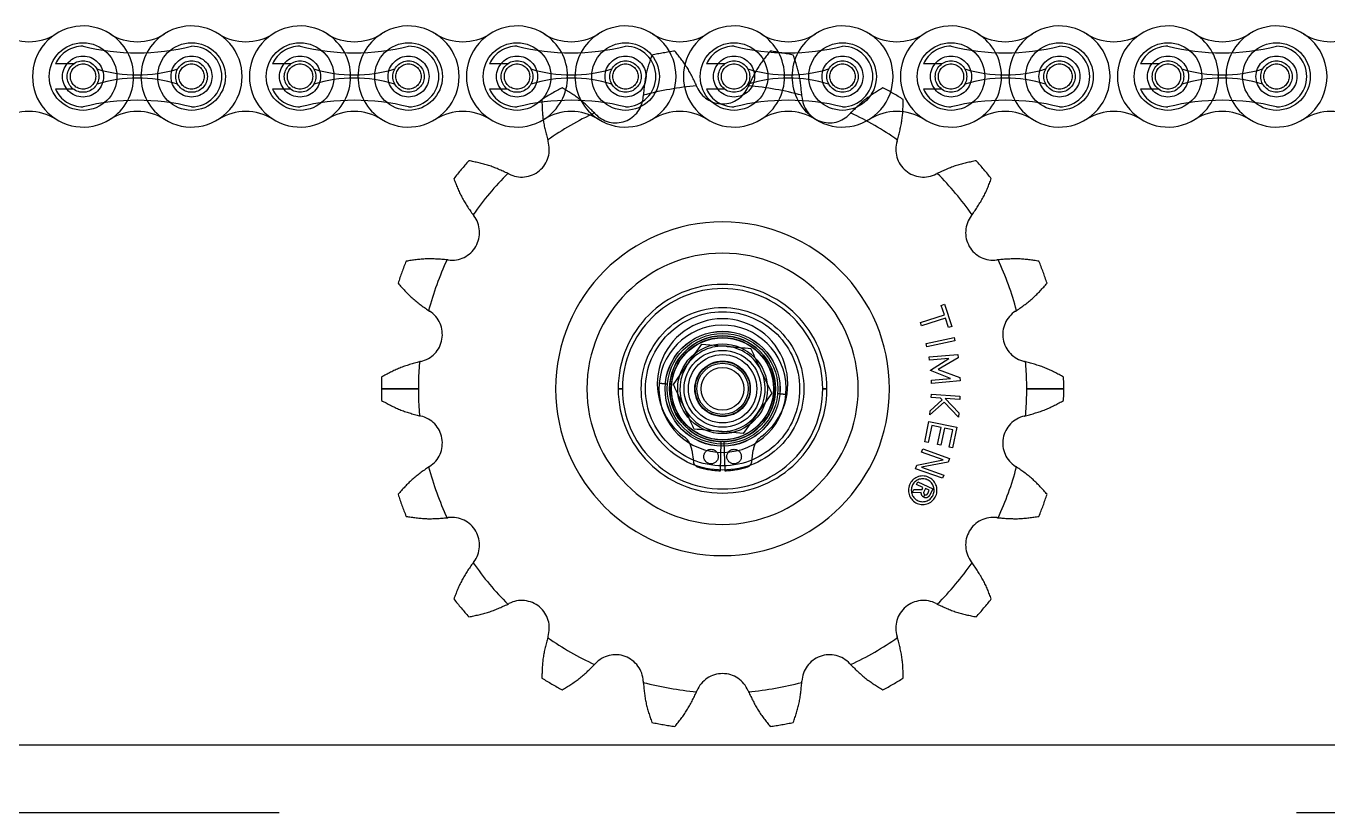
# Model space of a CAD drawing. Header units: metres. Extents: x 0 to 63075, y 0 to 44550.
# Drawn here: x 37753 to 37905.4, y 35027 to 35119.2 of the extents above; entities that cross this region are included whole.
import ezdxf

# ---------------------------------------------------------------- set-up
doc = ezdxf.new("R2010")
doc.units = ezdxf.units.M
doc.header["$LTSCALE"] = 75
doc.linetypes.add('HIDDEN2', pattern=[4.7625, 3.175, -1.5875])
for name, color, linetype in [('SDM', 7, 'Continuous'), ('SL4', 4, 'Continuous'), ('ST1', 7, 'HIDDEN2')]:
    doc.layers.add(name, color=color, linetype=linetype)

# ---------------------------------------------------------------- blocks, each defined once
blk = doc.blocks.new('A$Cf5e9a517')
at = {"layer": 'SL4'}
for p, q in [((1669.82, 1516.03), (1672.69, 1515.77)), ((1666.5, 1511.3), (1668.16, 1513.66)), ((1678, 1510.28), (1676.34, 1507.92)), ((1674.68, 1505.55), (1671.81, 1505.81)), ((1057.26, 1469.11), (2287.24, 1469.11))]:
    blk.add_line(p, q, dxfattribs=at)
for radius in [6, 3, 2.5]:
    blk.add_circle((1672.25, 1510.79), radius, dxfattribs=at)
for start, end in [(84.9074, 144.9074), (24.9074, 84.9074), (144.9074, 204.9074), (324.9074, 24.9074), (204.9074, 264.9074), (264.9074, 324.9074)]:
    blk.add_arc((1672.25, 1510.79), 5, start, end, dxfattribs=at)
for points, knots in [([(1668.16, 1513.66), (1668.2, 1513.72), (1668.76, 1514.52), (1669.31, 1515.3), (1669.82, 1516.03)], [0, 0, 0, 0, 0.070201, 1, 1, 1, 1]), ([(1672.69, 1515.77), (1672.76, 1515.76), (1673.73, 1515.68), (1674.68, 1515.59), (1675.57, 1515.51)], [0, 0, 0, 0, 0.070201, 1, 1, 1, 1]), ([(1676.78, 1512.9), (1676.67, 1513.13), (1676.26, 1514.02), (1675.86, 1514.88), (1675.57, 1515.51)], [0, 0, 0, 0, 0.268634, 1, 1, 1, 1]), ([(1678, 1510.28), (1677.9, 1510.5), (1677.5, 1511.35), (1677.09, 1512.24), (1676.78, 1512.9)], [0, 0, 0, 0, 0.257551, 1, 1, 1, 1]), ([(1667.72, 1508.68), (1667.6, 1508.92), (1667.19, 1509.81), (1666.79, 1510.67), (1666.5, 1511.3)], [0, 0, 0, 0, 0.268634, 1, 1, 1, 1]), ([(1668.93, 1506.07), (1668.83, 1506.29), (1668.43, 1507.14), (1668.02, 1508.03), (1667.72, 1508.68)], [0, 0, 0, 0, 0.2575513, 1, 1, 1, 1]), ([(1676.34, 1507.92), (1676.3, 1507.86), (1675.74, 1507.06), (1675.19, 1506.28), (1674.68, 1505.55)], [0, 0, 0, 0, 0.0702006, 1, 1, 1, 1]), ([(1671.81, 1505.81), (1671.74, 1505.82), (1670.77, 1505.9), (1669.82, 1505.99), (1668.93, 1506.07)], [0, 0, 0, 0, 0.0702006, 1, 1, 1, 1])]:
    blk.add_open_spline(points, degree=3, knots=knots, dxfattribs=at)
at = {"layer": 'ST1'}
for p, q in [((1596.28, 1548.83), (1594.16, 1548.83)), ((1621.68, 1548.83), (1619.56, 1548.83)), ((1647.08, 1548.83), (1644.96, 1548.83)), ((1672.48, 1548.83), (1670.36, 1548.83)), ((1697.88, 1548.83), (1695.76, 1548.83)), ((1723.28, 1548.83), (1721.16, 1548.83)), ((1596.28, 1545.88), (1594.16, 1545.88)), ((1621.68, 1545.88), (1619.56, 1545.88)), ((1647.08, 1545.88), (1644.96, 1545.88)), ((1672.48, 1545.88), (1670.36, 1545.88)), ((1697.88, 1545.88), (1695.76, 1545.88)), ((1723.28, 1545.88), (1721.16, 1545.88)), ((1695.42, 1518.54), (1698.21, 1519.45)), ((1697.85, 1520.56), (1698.24, 1520.69)), ((1698.21, 1519.45), (1697.85, 1520.56)), ((1698.24, 1520.69), (1699.08, 1518.09)), ((1695.54, 1518.16), (1695.42, 1518.54)), ((1698.33, 1519.07), (1695.54, 1518.16)), ((1698.69, 1517.96), (1698.33, 1519.07)), ((1699.08, 1518.09), (1698.69, 1517.96)), ((1696.1, 1516.11), (1699.37, 1516.81)), ((1699.45, 1516.41), (1696.18, 1515.71)), ((1699.37, 1516.81), (1699.45, 1516.41)), ((1696.18, 1515.71), (1696.1, 1516.11)), ((1696.44, 1514.53), (1699.78, 1514.82)), ((1696.48, 1514.13), (1696.44, 1514.53)), ((1698.74, 1514.33), (1696.48, 1514.13)), ((1696.58, 1512.99), (1698.74, 1514.33)), ((1699.81, 1514.42), (1697.47, 1513.04)), ((1699.78, 1514.82), (1699.81, 1514.42)), ((1696.58, 1512.94), (1696.58, 1512.99)), ((1698.95, 1512.01), (1696.58, 1512.94)), ((1696.69, 1511.81), (1698.95, 1512.01)), ((1697.47, 1513.04), (1700.02, 1512.1)), ((1700.02, 1512.1), (1700.05, 1511.71)), ((1632.31, 1510.79), (1636.64, 1510.79)), ((1636.64, 1510.79), (1632.31, 1510.79)), ((1660.52, 1510.79), (1660.04, 1510.79)), ((1660.04, 1510.79), (1660.52, 1510.79)), ((1664.83, 1511.44), (1665.8, 1511.35)), ((1665.8, 1511.35), (1664.83, 1511.44)), ((1684.46, 1510.79), (1683.98, 1510.79)), ((1683.98, 1510.79), (1684.46, 1510.79)), ((1696.72, 1511.41), (1696.69, 1511.81)), ((1700.05, 1511.71), (1696.72, 1511.41)), ((1707.86, 1510.79), (1712.19, 1510.79)), ((1712.19, 1510.79), (1707.86, 1510.79)), ((1678.7, 1510.23), (1679.67, 1510.14)), ((1679.67, 1510.14), (1678.7, 1510.23)), ((1698.19, 1509.24), (1696.52, 1507.72)), ((1696.56, 1508.22), (1697.96, 1509.49)), ((1696.67, 1509.77), (1696.7, 1510.17)), ((1697.77, 1509.69), (1696.67, 1509.77)), ((1696.7, 1510.17), (1700.04, 1509.92)), ((1697.96, 1509.49), (1697.77, 1509.69)), ((1699.85, 1507.47), (1698.19, 1509.24)), ((1698.31, 1509.65), (1699.89, 1507.97)), ((1700.01, 1509.52), (1698.31, 1509.65)), ((1700.04, 1509.92), (1700.01, 1509.52)), ((1696.52, 1507.72), (1696.56, 1508.22)), ((1699.89, 1507.97), (1699.85, 1507.47)), ((1695.91, 1504.57), (1696.41, 1506.97)), ((1696.73, 1506.5), (1696.31, 1504.48)), ((1696.41, 1506.97), (1699.69, 1506.29)), ((1697.83, 1506.26), (1696.73, 1506.5)), ((1697.41, 1504.25), (1697.83, 1506.26)), ((1698.23, 1506.18), (1697.81, 1504.17)), ((1699.2, 1505.98), (1698.23, 1506.18)), ((1698.78, 1503.96), (1699.2, 1505.98)), ((1699.69, 1506.29), (1699.18, 1503.88)), ((1672, 1501.19), (1672.09, 1504.59)), ((1672.41, 1504.59), (1672.5, 1501.19)), ((1696.31, 1504.48), (1695.91, 1504.57)), ((1697.81, 1504.17), (1697.41, 1504.25)), ((1668.65, 1503.59), (1668.83, 1502.26)), ((1675.67, 1502.26), (1675.85, 1503.59)), ((1695.54, 1503.37), (1695.68, 1503.75)), ((1698.08, 1502.46), (1695.54, 1503.37)), ((1695.68, 1503.75), (1698.83, 1502.62)), ((1699.18, 1503.88), (1698.78, 1503.96)), ((1694.85, 1501.43), (1695, 1501.86)), ((1698, 1500.31), (1694.85, 1501.43)), ((1695, 1501.86), (1698.08, 1502.46)), ((1698.67, 1502.18), (1695.53, 1501.62)), ((1695.53, 1501.62), (1698.14, 1500.69)), ((1698.83, 1502.62), (1698.67, 1502.18)), ((1694.95, 1499.6), (1695.09, 1499.9)), ((1695.09, 1499.9), (1696.86, 1499.06)), ((1698.14, 1500.69), (1698, 1500.31)), ((1694.45, 1498.62), (1694.62, 1498.98)), ((1695.48, 1498.64), (1694.45, 1498.62)), ((1694.62, 1498.98), (1695.6, 1499)), ((1695.71, 1499.24), (1694.95, 1499.6)), ((1695.6, 1499), (1695.71, 1499.24)), ((1695.93, 1498.4), (1695.79, 1498.11)), ((1695.8, 1498.11), (1695.93, 1498.39)), ((1696, 1499.12), (1695.81, 1498.72)), ((1696.45, 1498.91), (1696, 1499.12)), ((1696.26, 1498.52), (1696.45, 1498.91)), ((1696.86, 1499.06), (1696.55, 1498.41)), ((1009.76, 1469.11), (2334.74, 1469.11)), ((2334.74, 1461.11), (1009.76, 1461.11))]:
    blk.add_line(p, q, dxfattribs=at)
for centre, radius in [((1597.39, 1547.36), 3.96), ((1610.09, 1547.36), 3.96), ((1622.79, 1547.36), 3.96), ((1635.49, 1547.36), 3.96), ((1648.19, 1547.36), 3.96), ((1660.89, 1547.36), 3.96), ((1673.59, 1547.36), 3.96), ((1686.29, 1547.36), 3.96), ((1698.99, 1547.36), 3.96), ((1711.69, 1547.36), 3.96), ((1724.39, 1547.36), 3.96), ((1737.09, 1547.36), 3.96), ((1597.39, 1547.36), 2.4), ((1597.39, 1547.36), 1.85), ((1597.39, 1547.36), 1.48), ((1610.09, 1547.36), 2.4), ((1610.09, 1547.36), 1.85), ((1610.09, 1547.36), 1.48), ((1622.79, 1547.36), 2.4), ((1622.79, 1547.36), 1.84), ((1622.79, 1547.36), 1.48), ((1635.49, 1547.36), 2.4), ((1635.49, 1547.36), 1.84), ((1635.49, 1547.36), 1.48), ((1648.19, 1547.36), 2.4), ((1648.19, 1547.36), 1.85), ((1648.19, 1547.36), 1.48), ((1660.89, 1547.36), 2.4), ((1660.89, 1547.36), 1.84), ((1660.89, 1547.36), 1.48), ((1673.59, 1547.36), 2.4), ((1673.59, 1547.36), 1.84), ((1673.59, 1547.36), 1.48), ((1686.29, 1547.36), 2.4), ((1686.29, 1547.36), 1.84), ((1686.29, 1547.36), 1.48), ((1698.99, 1547.36), 2.4), ((1698.99, 1547.36), 1.84), ((1698.99, 1547.36), 1.48), ((1711.69, 1547.36), 2.4), ((1711.69, 1547.36), 1.84), ((1711.69, 1547.36), 1.48), ((1724.39, 1547.36), 2.4), ((1724.39, 1547.36), 1.84), ((1724.39, 1547.36), 1.48), ((1737.09, 1547.36), 2.4), ((1737.09, 1547.36), 1.84), ((1737.09, 1547.36), 1.48), ((1672.25, 1510.79), 9.52), ((1672.25, 1510.79), 9.02), ((1672.25, 1510.79), 6.73), ((1672.25, 1510.79), 6.72), ((1672.25, 1510.79), 6.48), ((1672.25, 1510.79), 6.2), ((1672.25, 1510.79), 5.97), ((1672.25, 1510.79), 5.25), ((1672.25, 1510.79), 5.25), ((1672.25, 1510.79), 4.5), ((1672.25, 1510.79), 4), ((1672.25, 1510.79), 3.25), ((1672.25, 1510.79), 3.25), ((1672.25, 1510.79), 3.2), ((1670.9, 1502.85), 0.85), ((1673.6, 1502.85), 0.85)]:
    blk.add_circle(centre, radius, dxfattribs=at)
for centre, radius, start, end in [((1597.39, 1547.36), 5.92, 57.5667, 302.4333), ((1610.09, 1547.36), 5.92, 237.5667, 122.4333), ((1622.79, 1547.36), 5.92, 57.5667, 302.4333), ((1635.49, 1547.36), 5.92, 237.5667, 122.4333), ((1648.19, 1547.36), 5.92, 57.5667, 302.4333), ((1660.89, 1547.36), 5.92, 237.5667, 122.4333), ((1673.59, 1547.36), 5.92, 57.5667, 302.4333), ((1686.29, 1547.36), 5.92, 237.5667, 122.4333), ((1698.99, 1547.36), 5.92, 57.5667, 302.4333), ((1711.69, 1547.36), 5.92, 237.5667, 122.4333), ((1724.39, 1547.36), 5.92, 57.5667, 302.4333), ((1737.09, 1547.36), 5.92, 237.5667, 122.4333), ((1591.04, 1557.35), 5.92, 237.5667, 302.4333), ((1603.74, 1557.35), 5.92, 237.5667, 302.4333), ((1597.39, 1547.36), 5.92, 302.4333, 57.5667), ((1610.09, 1547.36), 5.92, 122.4333, 237.5667), ((1616.44, 1557.35), 5.92, 237.5667, 302.4333), ((1629.14, 1557.35), 5.92, 237.5667, 302.4333), ((1622.79, 1547.36), 5.92, 302.4333, 57.5667), ((1635.49, 1547.36), 5.92, 122.4333, 237.5667), ((1641.84, 1557.35), 5.92, 237.5667, 302.4333), ((1654.54, 1557.35), 5.92, 237.5667, 302.4333), ((1648.19, 1547.36), 5.92, 302.4333, 57.5667), ((1660.89, 1547.36), 5.92, 122.4333, 237.5667), ((1667.24, 1557.35), 5.92, 237.5667, 302.4333), ((1679.94, 1557.35), 5.92, 237.5667, 302.4333), ((1673.59, 1547.36), 5.92, 302.4333, 57.5667), ((1686.29, 1547.36), 5.92, 122.4333, 237.5667), ((1692.64, 1557.35), 5.92, 237.5667, 302.4333), ((1705.34, 1557.35), 5.92, 237.5667, 302.4333), ((1698.99, 1547.36), 5.92, 302.4333, 57.5667), ((1711.69, 1547.36), 5.92, 122.4333, 237.5667), ((1718.04, 1557.35), 5.92, 237.5667, 302.4333), ((1730.74, 1557.35), 5.92, 237.5667, 302.4333), ((1724.39, 1547.36), 5.92, 302.4333, 57.5667), ((1737.09, 1547.36), 5.92, 122.4333, 237.5667), ((1743.44, 1557.35), 5.92, 237.5667, 302.4333), ((1597.39, 1547.36), 3.55, 90, 155.4466), ((1603.74, 1576.45), 26.32, 256.0401, 283.9599), ((1610.09, 1547.36), 3.55, 270, 90), ((1622.79, 1547.36), 3.55, 90, 155.4466), ((1629.14, 1576.45), 26.32, 256.0401, 283.9599), ((1635.49, 1547.36), 3.55, 270, 90), ((1648.19, 1547.36), 3.55, 90, 155.4466), ((1654.54, 1576.45), 26.32, 256.0401, 283.9599), ((1660.89, 1547.36), 3.55, 270, 90), ((1672.25, 1510.79), 39.94, 98.032, 101.968), ((1673.59, 1547.36), 3.55, 90, 155.4466), ((1679.94, 1576.45), 26.32, 256.0401, 283.9599), ((1672.25, 1510.79), 39.94, 78.032, 81.968), ((1686.29, 1547.36), 3.55, 270, 90), ((1698.99, 1547.36), 3.55, 90, 155.4466), ((1705.34, 1576.45), 26.32, 256.0401, 283.9599), ((1711.69, 1547.36), 3.55, 270, 90), ((1724.39, 1547.36), 3.55, 90, 155.4466), ((1730.74, 1576.45), 26.32, 256.0401, 283.9599), ((1737.09, 1547.36), 3.55, 270, 90), ((1603.74, 1563.71), 16.17, 252.993, 287.007), ((1603.74, 1531), 16.17, 72.993, 107.007), ((1629.14, 1563.71), 16.17, 252.993, 287.007), ((1629.14, 1531), 16.17, 72.993, 107.007), ((1654.54, 1563.71), 16.17, 252.993, 287.007), ((1654.54, 1531), 16.17, 72.993, 107.007), ((1679.94, 1563.71), 16.17, 252.993, 287.007), ((1679.94, 1531), 16.17, 72.993, 107.007), ((1705.34, 1563.71), 16.17, 252.993, 287.007), ((1705.34, 1531), 16.17, 72.993, 107.007), ((1730.74, 1563.71), 16.17, 252.993, 287.007), ((1730.74, 1531), 16.17, 72.993, 107.007), ((1597.39, 1547.36), 3.55, 204.5534, 270), ((1622.79, 1547.36), 3.55, 204.5534, 270), ((1648.19, 1547.36), 3.55, 204.5534, 270), ((1672.25, 1510.79), 39.94, 118.032, 121.968), ((1672.25, 1510.79), 35.61, 94.9007, 105.0993), ((1672.25, 1510.79), 35.61, 94.9007, 105.0993), ((1655.04, 1540.26), 15.39, 22.5, 22.9823), ((1672.25, 1547.39), 3.24, 202.5, 337.5), ((1673.59, 1547.36), 3.55, 204.5534, 270), ((1689.46, 1540.26), 15.39, 157.0177, 157.5), ((1672.25, 1510.79), 35.61, 74.9007, 85.0993), ((1672.25, 1510.79), 35.61, 74.9007, 85.0993), ((1672.25, 1510.79), 39.94, 58.032, 61.968), ((1698.99, 1547.36), 3.55, 204.5534, 270), ((1724.39, 1547.36), 3.55, 204.5534, 270), ((1603.74, 1518.26), 26.32, 76.0401, 103.9599), ((1629.14, 1518.26), 26.32, 76.0401, 103.9599), ((1654.54, 1518.26), 26.32, 76.0401, 103.9599), ((1659.73, 1545.18), 3.24, 222.5, 357.5), ((1678.34, 1544.37), 15.39, 177.0177, 177.5), ((1679.94, 1518.26), 26.32, 76.0401, 103.9599), ((1666.16, 1544.37), 15.39, 2.5, 2.9823), ((1684.77, 1545.18), 3.24, 182.5, 317.5), ((1705.34, 1518.26), 26.32, 76.0401, 103.9599), ((1730.74, 1518.26), 26.32, 76.0401, 103.9599), ((1591.04, 1537.36), 5.92, 57.5667, 122.4333), ((1603.74, 1537.36), 5.92, 57.5667, 122.4333), ((1616.44, 1537.36), 5.92, 57.5667, 122.4333), ((1629.14, 1537.36), 5.92, 57.5667, 122.4333), ((1641.84, 1537.36), 5.92, 57.5667, 122.4333), ((1654.54, 1537.36), 5.92, 57.5667, 122.4333), ((1672.25, 1510.79), 35.61, 114.9007, 125.0993), ((1672.25, 1510.79), 35.61, 114.9007, 125.0993), ((1646, 1532.59), 15.39, 42.5, 42.9823), ((1667.24, 1537.36), 5.92, 57.5667, 122.4333), ((1679.94, 1537.36), 5.92, 57.5667, 122.4333), ((1698.5, 1532.59), 15.39, 137.0177, 137.5), ((1672.25, 1510.79), 35.61, 54.9007, 65.0993), ((1672.25, 1510.79), 35.61, 54.9007, 65.0993), ((1692.64, 1537.36), 5.92, 57.5667, 122.4333), ((1705.34, 1537.36), 5.92, 57.5667, 122.4333), ((1718.04, 1537.36), 5.92, 57.5667, 122.4333), ((1730.74, 1537.36), 5.92, 57.5667, 122.4333), ((1743.44, 1537.36), 5.92, 57.5667, 122.4333), ((1648.73, 1538.82), 3.24, 242.5, 17.5), ((1666.49, 1544.43), 15.39, 197.0177, 197.5), ((1695.77, 1538.82), 3.24, 162.5, 297.5), ((1678.01, 1544.43), 15.39, 342.5, 342.9823), ((1672.25, 1510.79), 39.94, 138.032, 141.968), ((1672.25, 1510.79), 39.94, 38.032, 41.968), ((1672.25, 1510.79), 35.61, 134.9007, 145.0993), ((1672.25, 1510.79), 35.61, 134.9007, 145.0993), ((1640.12, 1522.3), 15.39, 62.5, 62.9823), ((1704.38, 1522.3), 15.39, 117.0177, 117.5), ((1672.25, 1510.79), 35.61, 34.9007, 45.0993), ((1672.25, 1510.79), 35.61, 34.9007, 45.0993), ((1640.56, 1529.09), 3.24, 262.5, 37.5), ((1655.33, 1540.43), 15.39, 217.0177, 217.5), ((1672.25, 1510.79), 19.54, 0, 180), ((1703.94, 1529.09), 3.24, 142.5, 277.5), ((1689.17, 1540.43), 15.39, 322.5, 322.9823), ((1672.25, 1510.79), 39.94, 158.032, 161.968), ((1672.25, 1510.79), 35.61, 154.9007, 165.0993), ((1672.25, 1510.79), 35.61, 154.9007, 165.0993), ((1638.12, 1510.62), 15.39, 82.5, 82.9823), ((1672.25, 1510.79), 15.88, 0, 180), ((1706.38, 1510.62), 15.39, 97.0177, 97.5), ((1672.25, 1510.79), 35.61, 14.9007, 25.0993), ((1672.25, 1510.79), 35.61, 14.9007, 25.0993), ((1672.25, 1510.79), 39.94, 18.032, 21.968), ((1672.25, 1510.79), 12.22, 0, 180), ((1672.25, 1510.79), 11.73, 0, 180), ((1672.25, 1510.79), 11.73, 0, 180), ((1636.21, 1517.15), 3.24, 282.5, 57.5), ((1646.22, 1532.86), 15.39, 237.0177, 237.5), ((1708.29, 1517.15), 3.24, 122.5, 257.5), ((1698.28, 1532.86), 15.39, 302.5, 302.9823), ((1672.25, 1511.35), 7.64, 306.5065, 233.4935), ((1672.25, 1510.79), 7.45, 355, 175), ((1672.25, 1510.79), 7.45, 355, 175), ((1672.25, 1510.79), 6.2, 271.4922, 268.5078), ((1672.25, 1510.79), 35.61, 174.9007, 180), ((1672.25, 1510.79), 35.61, 174.9007, 180), ((1640.24, 1498.96), 15.39, 102.5, 102.9823), ((1704.26, 1498.96), 15.39, 77.0177, 77.5), ((1672.25, 1510.79), 35.61, 0, 5.0993), ((1672.25, 1510.79), 35.61, 0, 5.0993), ((1672.25, 1510.79), 39.94, 178.032, 180), ((1672.25, 1510.79), 39.94, 0, 1.968), ((1672.25, 1510.79), 39.94, 180, 181.968), ((1672.25, 1510.79), 35.61, 180, 185.0993), ((1672.25, 1510.79), 35.61, 180, 185.0993), ((1672.25, 1510.79), 19.54, 180, 0), ((1672.25, 1510.79), 15.88, 180, 0), ((1672.25, 1510.79), 12.22, 180, 0), ((1672.25, 1510.79), 11.73, 180, 0), ((1672.25, 1510.79), 11.73, 180, 0), ((1672.25, 1510.79), 7.45, 175, 355), ((1672.25, 1510.79), 7.45, 175, 355), ((1672.25, 1510.79), 35.61, 354.9007, 0), ((1672.25, 1510.79), 35.61, 354.9007, 0), ((1672.25, 1510.79), 39.94, 358.032, 0), ((1640.24, 1522.62), 15.39, 257.0177, 257.5), ((1636.21, 1504.43), 3.24, 302.5, 77.5), ((1708.29, 1504.43), 3.24, 102.5, 237.5), ((1704.26, 1522.62), 15.39, 282.5, 282.9823), ((1666.28, 1503.28), 2.4, 7.5, 53.4935), ((1678.22, 1503.28), 2.4, 126.5065, 172.5), ((1646.22, 1488.72), 15.39, 122.5, 122.9823), ((1672.25, 1510.79), 35.61, 194.9007, 205.0993), ((1672.25, 1510.79), 35.61, 194.9007, 205.0993), ((1669.57, 1502.35), 0.75, 187.5, 252.3902), ((1672.25, 1510.79), 9.6, 252.3902, 268.5078), ((1672.25, 1510.79), 9.6, 271.4922, 287.6098), ((1674.93, 1502.35), 0.75, 287.6098, 352.5), ((1672.25, 1510.79), 35.61, 334.9007, 345.0993), ((1672.25, 1510.79), 35.61, 334.9007, 345.0993), ((1698.28, 1488.72), 15.39, 57.0177, 57.5), ((1695.68, 1498.91), 1.67, 90, 270), ((1695.68, 1498.91), 1.34, 90, 270), ((1695.68, 1498.91), 1.67, 270, 90), ((1695.68, 1498.91), 1.34, 270, 90), ((1672.25, 1510.79), 39.94, 198.032, 201.968), ((1696.03, 1498.61), 0.558, 177.3805, 244.2298), ((1696.03, 1498.61), 0.245, 154.6955, 243.6423), ((1696.03, 1498.61), 0.558, 245.1257, 338.0745), ((1696.03, 1498.61), 0.245, 245.6968, 336.0266), ((1672.25, 1510.79), 39.94, 338.032, 341.968), ((1638.12, 1510.96), 15.39, 277.0177, 277.5), ((1640.56, 1492.49), 3.24, 322.5, 97.5), ((1703.94, 1492.49), 3.24, 82.5, 217.5), ((1706.38, 1510.96), 15.39, 262.5, 262.9823), ((1655.33, 1481.15), 15.39, 142.5, 142.9823), ((1689.17, 1481.15), 15.39, 37.0177, 37.5), ((1672.25, 1510.79), 35.61, 214.9007, 225.0993), ((1672.25, 1510.79), 35.61, 214.9007, 225.0993), ((1672.25, 1510.79), 35.61, 314.9007, 325.0993), ((1672.25, 1510.79), 35.61, 314.9007, 325.0993), ((1672.25, 1510.79), 39.94, 218.032, 221.968), ((1648.73, 1482.76), 3.24, 342.5, 117.5), ((1695.77, 1482.76), 3.24, 62.5, 197.5), ((1672.25, 1510.79), 39.94, 318.032, 321.968), ((1640.12, 1499.28), 15.39, 297.0177, 297.5), ((1704.38, 1499.28), 15.39, 242.5, 242.9823), ((1666.49, 1477.15), 15.39, 162.5, 162.9823), ((1672.25, 1510.79), 35.61, 234.9007, 245.0993), ((1672.25, 1510.79), 35.61, 234.9007, 245.0993), ((1672.25, 1510.79), 35.61, 294.9007, 305.0993), ((1672.25, 1510.79), 35.61, 294.9007, 305.0993), ((1678.01, 1477.15), 15.39, 17.0177, 17.5), ((1646, 1488.99), 15.39, 317.0177, 317.5), ((1659.73, 1476.4), 3.24, 2.5, 137.5), ((1684.77, 1476.4), 3.24, 42.5, 177.5), ((1698.5, 1488.99), 15.39, 222.5, 222.9823), ((1672.25, 1510.79), 39.94, 238.032, 241.968), ((1672.25, 1474.19), 3.24, 22.5, 157.5), ((1672.25, 1510.79), 39.94, 298.032, 301.968), ((1678.34, 1477.21), 15.39, 182.5, 182.9823), ((1672.25, 1510.79), 35.61, 254.9007, 265.0993), ((1672.25, 1510.79), 35.61, 254.9007, 265.0993), ((1655.04, 1481.32), 15.39, 337.0177, 337.5), ((1689.46, 1481.32), 15.39, 202.5, 202.9823), ((1672.25, 1510.79), 35.61, 274.9007, 285.0993), ((1672.25, 1510.79), 35.61, 274.9007, 285.0993), ((1666.16, 1477.21), 15.39, 357.0177, 357.5), ((1672.25, 1510.79), 39.94, 258.032, 261.968), ((1672.25, 1510.79), 39.94, 278.032, 281.968)]:
    blk.add_arc(centre, radius, start, end, dxfattribs=at)
for points, knots in [([(1669.21, 1546.27), (1668.86, 1547.01), (1668.16, 1548.49), (1667.17, 1549.72), (1666.67, 1550.34)], [0, 0, 0, 0, 0.499419, 1, 1, 1, 1]), ([(1677.83, 1550.34), (1677.34, 1549.72), (1676.34, 1548.49), (1675.64, 1547.01), (1675.29, 1546.27)], [0, 0, 0, 0, 0.500261, 1, 1, 1, 1]), ([(1663.97, 1549.86), (1663.71, 1549.11), (1663.2, 1547.61), (1663.05, 1545.98), (1662.97, 1545.17)], [0, 0, 0, 0, 0.500133, 1, 1, 1, 1]), ([(1681.53, 1545.17), (1681.45, 1545.98), (1681.3, 1547.61), (1680.79, 1549.11), (1680.53, 1549.86)], [0, 0, 0, 0, 0.499098, 1, 1, 1, 1]), ([(1657.26, 1543.09), (1656.68, 1543.66), (1655.51, 1544.81), (1654.16, 1545.63), (1653.48, 1546.04)], [0, 0, 0, 0, 0.499479, 1, 1, 1, 1]), ([(1691.02, 1546.04), (1690.34, 1545.63), (1688.99, 1544.81), (1687.82, 1543.66), (1687.24, 1543.09)], [0, 0, 0, 0, 0.500514, 1, 1, 1, 1]), ([(1651.1, 1544.67), (1651.12, 1543.88), (1651.15, 1542.3), (1651.57, 1540.71), (1651.78, 1539.92)], [0, 0, 0, 0, 0.500372, 1, 1, 1, 1]), ([(1692.72, 1539.92), (1692.93, 1540.71), (1693.35, 1542.3), (1693.38, 1543.88), (1693.4, 1544.67)], [0, 0, 0, 0, 0.499427, 1, 1, 1, 1]), ([(1647.12, 1536.01), (1646.37, 1536.35), (1644.88, 1537.04), (1643.33, 1537.34), (1642.55, 1537.5)], [0, 0, 0, 0, 0.499464, 1, 1, 1, 1]), ([(1701.95, 1537.5), (1701.17, 1537.34), (1699.62, 1537.04), (1698.13, 1536.35), (1697.38, 1536.01)], [0, 0, 0, 0, 0.500529, 1, 1, 1, 1]), ([(1640.79, 1535.4), (1641.08, 1534.66), (1641.65, 1533.18), (1642.58, 1531.84), (1643.05, 1531.16)], [0, 0, 0, 0, 0.5005125, 1, 1, 1, 1]), ([(1701.45, 1531.16), (1701.92, 1531.84), (1702.85, 1533.18), (1703.42, 1534.66), (1703.71, 1535.4)], [0, 0, 0, 0, 0.49948, 1, 1, 1, 1]), ([(1640, 1525.89), (1639.19, 1525.96), (1637.56, 1526.09), (1635.99, 1525.85), (1635.21, 1525.73)], [0, 0, 0, 0, 0.499124, 1, 1, 1, 1]), ([(1709.29, 1525.73), (1708.51, 1525.85), (1706.94, 1526.09), (1705.31, 1525.96), (1704.5, 1525.89)], [0, 0, 0, 0, 0.500152, 1, 1, 1, 1]), ([(1634.27, 1523.15), (1634.79, 1522.56), (1635.84, 1521.37), (1637.17, 1520.42), (1637.84, 1519.95)], [0, 0, 0, 0, 0.500534, 1, 1, 1, 1]), ([(1706.66, 1519.95), (1707.33, 1520.42), (1708.66, 1521.37), (1709.71, 1522.56), (1710.23, 1523.15)], [0, 0, 0, 0, 0.499459, 1, 1, 1, 1]), ([(1636.78, 1513.95), (1635.99, 1513.74), (1634.42, 1513.3), (1633.03, 1512.54), (1632.33, 1512.16)], [0, 0, 0, 0, 0.499098, 1, 1, 1, 1]), ([(1712.17, 1512.16), (1711.47, 1512.54), (1710.09, 1513.3), (1708.51, 1513.74), (1707.72, 1513.95)], [0, 0, 0, 0, 0.500133, 1, 1, 1, 1]), ([(1632.33, 1509.42), (1633.03, 1509.04), (1634.41, 1508.28), (1635.99, 1507.84), (1636.78, 1507.63)], [0, 0, 0, 0, 0.500133, 1, 1, 1, 1]), ([(1707.72, 1507.63), (1708.51, 1507.84), (1710.08, 1508.28), (1711.47, 1509.04), (1712.17, 1509.42)], [0, 0, 0, 0, 0.499098, 1, 1, 1, 1]), ([(1637.84, 1501.63), (1637.17, 1501.16), (1635.84, 1500.21), (1634.79, 1499.02), (1634.27, 1498.43)], [0, 0, 0, 0, 0.499459, 1, 1, 1, 1]), ([(1710.23, 1498.43), (1709.71, 1499.02), (1708.66, 1500.21), (1707.33, 1501.16), (1706.66, 1501.63)], [0, 0, 0, 0, 0.500533, 1, 1, 1, 1]), ([(1635.21, 1495.85), (1635.99, 1495.73), (1637.56, 1495.49), (1639.19, 1495.62), (1640, 1495.69)], [0, 0, 0, 0, 0.500152, 1, 1, 1, 1]), ([(1704.5, 1495.69), (1705.31, 1495.62), (1706.94, 1495.49), (1708.51, 1495.73), (1709.29, 1495.85)], [0, 0, 0, 0, 0.499124, 1, 1, 1, 1]), ([(1643.05, 1490.42), (1642.58, 1489.74), (1641.65, 1488.4), (1641.08, 1486.92), (1640.79, 1486.18)], [0, 0, 0, 0, 0.49948, 1, 1, 1, 1]), ([(1703.71, 1486.18), (1703.42, 1486.92), (1702.85, 1488.4), (1701.92, 1489.74), (1701.45, 1490.42)], [0, 0, 0, 0, 0.500513, 1, 1, 1, 1]), ([(1642.55, 1484.08), (1643.33, 1484.24), (1644.88, 1484.54), (1646.37, 1485.23), (1647.12, 1485.57)], [0, 0, 0, 0, 0.500529, 1, 1, 1, 1]), ([(1697.38, 1485.57), (1698.13, 1485.23), (1699.62, 1484.54), (1701.17, 1484.24), (1701.95, 1484.08)], [0, 0, 0, 0, 0.499464, 1, 1, 1, 1]), ([(1651.78, 1481.66), (1651.57, 1480.87), (1651.15, 1479.28), (1651.12, 1477.7), (1651.1, 1476.91)], [0, 0, 0, 0, 0.499427, 1, 1, 1, 1]), ([(1693.4, 1476.91), (1693.38, 1477.7), (1693.35, 1479.28), (1692.93, 1480.87), (1692.72, 1481.66)], [0, 0, 0, 0, 0.5003717, 1, 1, 1, 1]), ([(1653.48, 1475.54), (1654.16, 1475.95), (1655.51, 1476.77), (1656.68, 1477.92), (1657.26, 1478.49)], [0, 0, 0, 0, 0.500514, 1, 1, 1, 1]), ([(1687.24, 1478.49), (1687.82, 1477.92), (1688.99, 1476.77), (1690.34, 1475.95), (1691.02, 1475.54)], [0, 0, 0, 0, 0.499479, 1, 1, 1, 1]), ([(1662.97, 1476.41), (1663.05, 1475.6), (1663.2, 1473.97), (1663.71, 1472.47), (1663.97, 1471.72)], [0, 0, 0, 0, 0.499098, 1, 1, 1, 1]), ([(1666.67, 1471.24), (1667.16, 1471.86), (1668.16, 1473.09), (1668.86, 1474.57), (1669.21, 1475.31)], [0, 0, 0, 0, 0.500261, 1, 1, 1, 1]), ([(1675.29, 1475.31), (1675.64, 1474.57), (1676.34, 1473.09), (1677.33, 1471.86), (1677.83, 1471.24)], [0, 0, 0, 0, 0.499419, 1, 1, 1, 1]), ([(1680.53, 1471.72), (1680.79, 1472.47), (1681.3, 1473.97), (1681.45, 1475.6), (1681.53, 1476.41)], [0, 0, 0, 0, 0.5001333, 1, 1, 1, 1])]:
    blk.add_open_spline(points, degree=3, knots=knots, dxfattribs=at)

msp = doc.modelspace()

# ---------------------------------------------------------------- block references
at = {"layer": 'SDM'}
msp.add_blockref('A$Cf5e9a517', (36162.25, 33565.92), dxfattribs=at)

doc.saveas('drawing.dxf')
